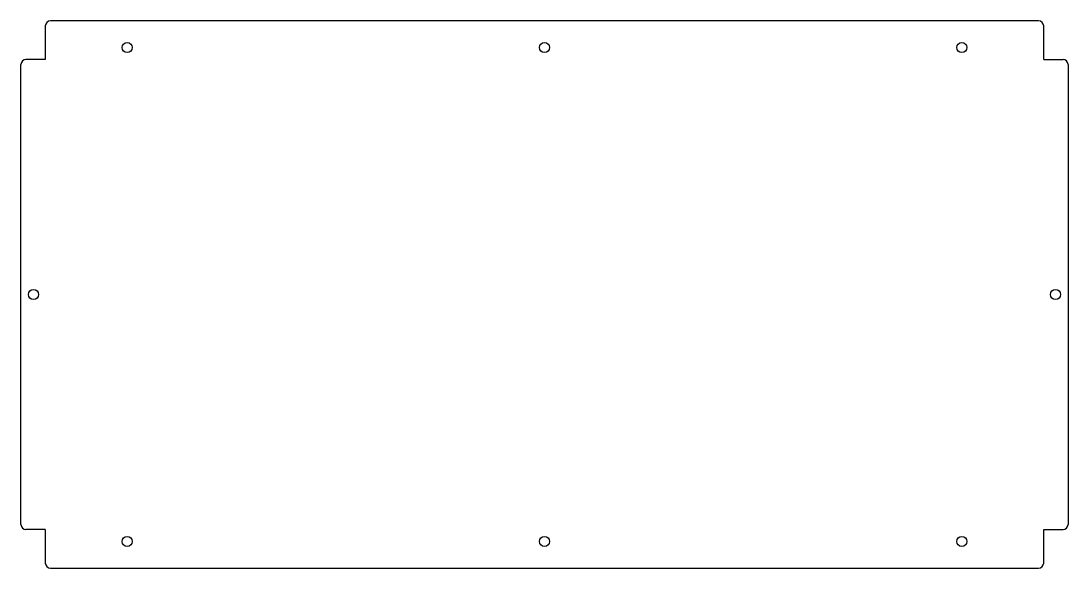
# Model space of a CAD drawing. Header units: millimetres. Extents: x 0 to 625, y 0 to 327.
import ezdxf

# ---------------------------------------------------------------- set-up
doc = ezdxf.new("R2010")
doc.units = ezdxf.units.MM

msp = doc.modelspace()

# ---------------------------------------------------------------- linework, layer by layer
at = {"color": 7, "linetype": 'Continuous', "lineweight": 25}
for p, q in [((607.25, 326.6), (17.55, 326.6)), ((14.55, 323.6), (14.55, 303.65)), ((610.25, 303.65), (610.25, 323.6)), ((0, 25.95), (0, 300.65)), ((14.55, 303.65), (3, 303.65)), ((610.25, 303.65), (621.8, 303.65)), ((624.8, 300.65), (624.8, 25.95)), ((14.55, 22.95), (3, 22.95)), ((14.55, 22.95), (14.55, 3)), ((610.25, 22.95), (621.8, 22.95)), ((610.25, 3), (610.25, 22.95)), ((17.55, 0), (607.25, 0))]:
    msp.add_line(p, q, dxfattribs=at)
for centre in [(63.4, 310.7), (312.4, 310.7), (561.4, 310.7), (7.5, 163.3), (617.3, 163.3), (63.4, 15.9), (312.4, 15.9), (561.4, 15.9)]:
    msp.add_circle(centre, 3, dxfattribs=at)
for centre, start, end in [((17.55, 323.6), 90, 180), ((607.25, 323.6), 0, 90), ((3, 300.65), 90, 180), ((621.8, 300.65), 0, 90), ((3, 25.95), 180, 270), ((621.8, 25.95), 270, 0), ((17.55, 3), 180, 270), ((607.25, 3), 270, 0)]:
    msp.add_arc(centre, 3, start, end, dxfattribs=at)

doc.saveas('drawing.dxf')
